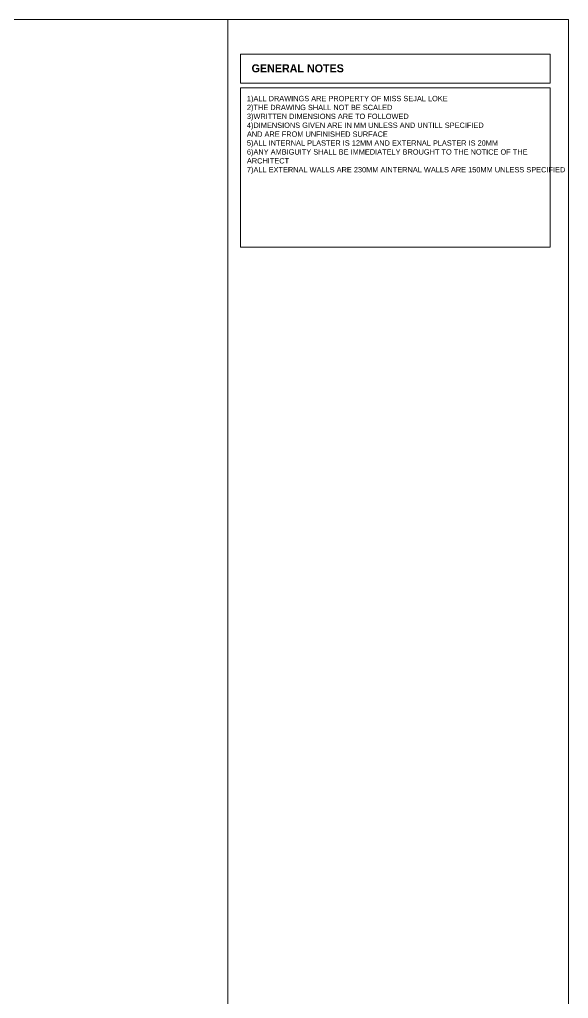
# Model space of a CAD drawing. Header units: millimetres. Extents: x -1932176 to 78768, y -1967 to 1266654.
# Drawn here: x -496622 to -486342, y 451987 to 470324 of the extents above; entities that cross this region are included whole.
import ezdxf

# ---------------------------------------------------------------- set-up
doc = ezdxf.new("R2010")
doc.units = ezdxf.units.MM
doc.layers.add('SHEET', color=7, linetype='Continuous', lineweight=13)
doc.styles.get("Standard").update_dxf_attribs({"font": 'arial.ttf'})

msp = doc.modelspace()

# ---------------------------------------------------------------- linework, layer by layer
at = {"layer": 'SHEET'}
msp.add_line((-492721.90119, 470324.34329), (-492721.90119, 432717.55515), dxfattribs=at)
at = {"layer": 'SHEET', "color": 18, "linetype": 'ByBlock', "lineweight": 9, "true_color": 0x000000}
for p, q in [((-486682.18045, 469130.05847), (-486682.18045, 469678.76401)), ((-486682.18045, 466062.82961), (-486682.18045, 469047.75264)), ((-492483.83287, 466062.82961), (-486682.18045, 466062.82961))]:
    msp.add_line(p, q, dxfattribs=at)
at = {"layer": 'SHEET', "color": 18, "linetype": 'Continuous', "lineweight": 9, "ltscale": 50, "true_color": 0x000000}
msp.add_line((-492483.83287, 469130.05847), (-486996.77743, 469130.05847), dxfattribs=at)
at = {"layer": 'SHEET', "color": 18, "linetype": 'Continuous', "lineweight": 9, "ltscale": 2.5, "true_color": 0x000000}
for p in [(-486996.77743, 469047.75264), (-486682.18045, 469047.75264)]:
    msp.add_line(p, (-492483.83287, 469047.75264), dxfattribs=at)
at = {"layer": 'SHEET'}
msp.add_lwpolyline([(-536278.21256, 470324.34329), (-486342.45804, 470324.34329), (-486342.45804, 432717.55515), (-536278.21256, 432717.55515)], close=True, dxfattribs=at)
at = {"layer": 'SHEET', "color": 18, "linetype": 'Continuous', "lineweight": 9, "ltscale": 2.5, "true_color": 0x000000}
for points in [[(-486682.18045, 469130.05847), (-492483.83287, 469130.05847), (-492483.83287, 469678.76401), (-486682.18045, 469678.76401)], [(-492483.83287, 466611.53516), (-492483.83287, 469047.75264)]]:
    msp.add_lwpolyline(points, dxfattribs=at)
at = {"layer": 'SHEET', "color": 18, "linetype": 'Continuous', "lineweight": 9, "ltscale": 50, "true_color": 0x000000}
msp.add_lwpolyline([(-492483.83287, 466062.82961), (-492483.83287, 466611.53516)], dxfattribs=at)

# ---------------------------------------------------------------- texts
at = {"layer": 'SHEET', "linetype": 'ByBlock', "lineweight": 20, "insert": (-492275.89387, 469486.48627), "char_height": 150, "attachment_point": 1}
msp.add_mtext_dynamic_manual_height_columns('{\\fCentury Gothic|b1|i0|c0|p34;GENERAL NOTES}', width=2437.1509055, gutter_width=57.3737, heights=[0], dxfattribs=at)
at = {"layer": 'SHEET', "color": 18, "linetype": 'ByBlock', "lineweight": 9, "true_color": 0x000000, "insert": (-492364.3282, 468895.14793), "char_height": 100, "attachment_point": 1}
msp.add_mtext_dynamic_manual_height_columns('{\\fCentury Gothic|b0|i0|c0|p34;1)ALL DRAWINGS ARE PROPERTY OF MISS SEJAL LOKE\\P2)THE DRAWING SHALL NOT BE SCALED \\P3)WRITTEN DIMENSIONS ARE TO FOLLOWED \\P4)DIMENSIONS GIVEN ARE IN MM UNLESS AND UNTILL SPECIFIED \\PAND ARE FROM UNFINISHED SURFACE \\P5)ALL INTERNAL PLASTER IS 12MM AND EXTERNAL PLASTER IS 20MM\\P6)ANY AMBIGUITY SHALL BE IMMEDIATELY BROUGHT TO THE NOTICE OF THE ARCHITECT \\P7)ALL EXTERNAL WALLS ARE 230MM AINTERNAL WALLS ARE 150MM UNLESS SPECIFIED}', width=5543.582225, gutter_width=57.3737, heights=[0], dxfattribs=at)

doc.saveas('drawing.dxf')
